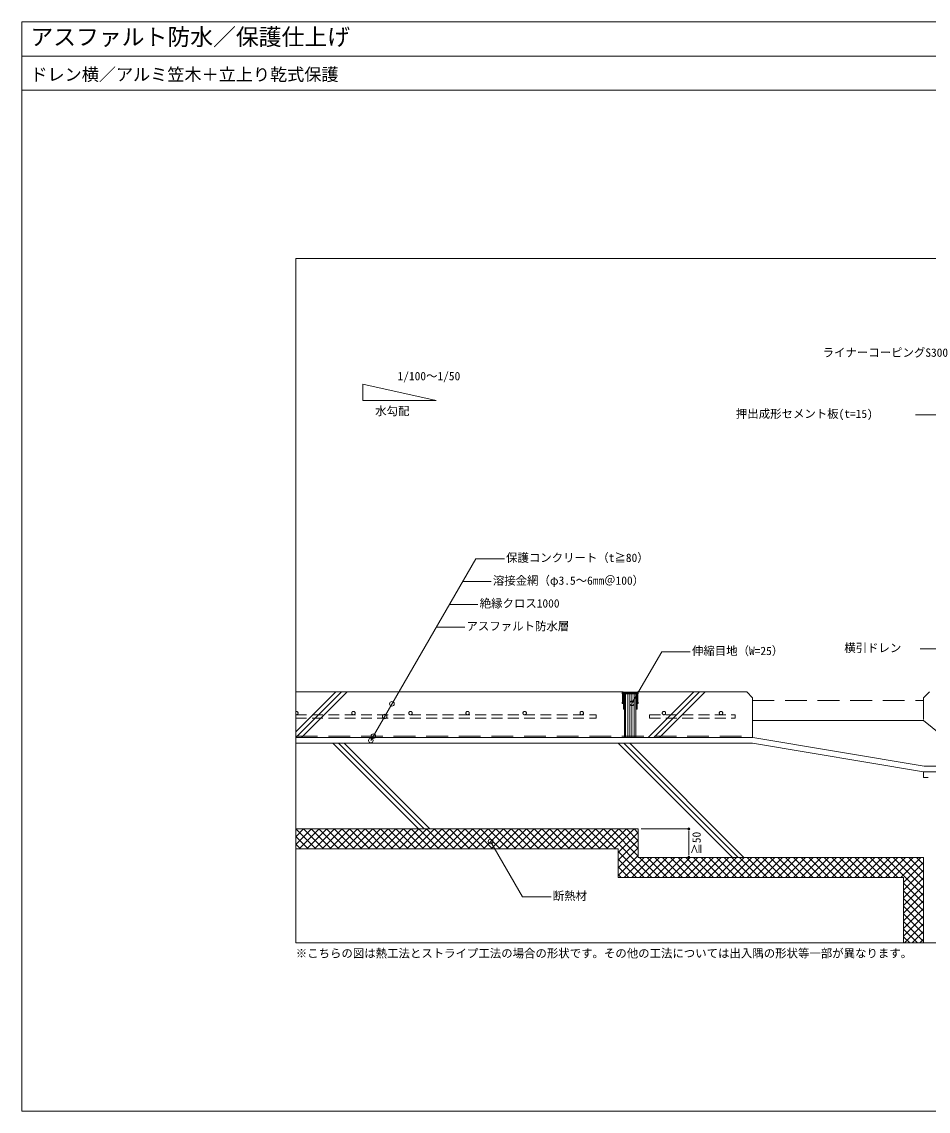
# Model space of a CAD drawing. Units: millimetres, scale not verified. Extents: x -1380 to 1380, y -955 to 955.
# Drawn here: x -1380 to 208, y -955 to 955 of the extents above; entities that cross this region are included whole.
import ezdxf
from ezdxf.enums import TextEntityAlignment as Align

# ---------------------------------------------------------------- set-up
doc = ezdxf.new("R2010")
doc.units = ezdxf.units.MM
doc.header["$LTSCALE"] = 3
doc.linetypes.add('USER1', pattern=[19.05, 12.7, -6.35])
doc.linetypes.add('USER3', pattern=[9.525, 6.35, -3.175])
for name, color, linetype, lineweight in [('0-0_0', 7, 'Continuous', 9), ('0-1_HATCH', 9, 'Continuous', 18), ('0-3_KUTAI', 3, 'Continuous', 18), ('0-4_BOUSUI', 1, 'Continuous', 18), ('0-5_MOJI', 7, 'Continuous', 18), ('0-7_sunpo', 7, 'Continuous', 18), ('0-9_dannnetu', 6, 'Continuous', 18), ('0-B_KANAMONO', 4, 'Continuous', 18), ('0-C_TENSEN', 4, 'USER3', 18), ('0-E_WAKU', 7, 'Continuous', 18), ('0-F_bousui2', 7, 'USER1', 9)]:
    doc.layers.add(name, color=color, linetype=linetype, lineweight=lineweight)
doc.styles.add('ＭＳ ゴシック', font='')
doc.styles.get('ＭＳ ゴシック').set_extended_font_data('MS Gothic')

# ---------------------------------------------------------------- blocks, each defined once
blk = doc.blocks.new('_DOT')
at = {"layer": '0-0_0'}
for p, q in [((-0.5, 0), (-1, 0)), ((0.25, 0), (-0.25, 0))]:
    blk.add_line(p, q, dxfattribs=at)
blk.add_circle((0, 0), 0.25, dxfattribs=at)

msp = doc.modelspace()

# ---------------------------------------------------------------- linework, layer by layer
at = {"layer": '0-0_0', "lineweight": 18}
msp.add_line((-1380.043, 894.971), (1379.957, 894.971), dxfattribs=at)
msp.add_lwpolyline([(899.957, -660.029), (-900.043, -660.029), (-900.043, 539.971), (899.957, 539.971)], close=True, dxfattribs=at)
at = {"layer": '0-1_HATCH'}
for p, q in [((-820.052, -220.029), (-900.052, -300.029)), ((-830.052, -220.029), (-900.043, -290.02)), ((-810.052, -220.029), (-890.052, -300.029)), ((-202.844, -220.029), (-282.844, -300.029)), ((-192.844, -220.029), (-272.844, -300.029)), ((-182.844, -220.029), (-262.844, -300.029)), ((-685.043, -460.029), (-835.043, -310.029)), ((-675.043, -460.029), (-825.043, -310.029)), ((-665.043, -460.029), (-815.043, -310.029)), ((-135.043, -510.029), (-335.043, -310.029)), ((-125.043, -510.029), (-325.043, -310.029)), ((-115.043, -510.029), (-315.043, -310.029)), ((-900.043, -460.356), (-899.715, -460.029)), ((-900.043, -473.827), (-886.245, -460.029)), ((-900.043, -487.297), (-872.774, -460.029)), ((-878.45, -495.029), (-900.043, -473.436)), ((-864.98, -495.029), (-899.98, -460.029)), ((-894.304, -495.029), (-859.304, -460.029)), ((-851.509, -495.029), (-886.509, -460.029)), ((-880.834, -495.029), (-845.834, -460.029)), ((-838.039, -495.029), (-873.039, -460.029)), ((-867.363, -495.029), (-832.363, -460.029)), ((-824.569, -495.029), (-859.569, -460.029)), ((-853.893, -495.029), (-818.893, -460.029)), ((-811.098, -495.029), (-846.098, -460.029)), ((-840.422, -495.029), (-805.422, -460.029)), ((-797.628, -495.029), (-832.628, -460.029)), ((-826.952, -495.029), (-791.952, -460.029)), ((-784.158, -495.029), (-819.158, -460.029)), ((-813.482, -495.029), (-778.482, -460.029)), ((-770.687, -495.029), (-805.687, -460.029)), ((-800.011, -495.029), (-765.011, -460.029)), ((-757.217, -495.029), (-792.217, -460.029)), ((-786.541, -495.029), (-751.541, -460.029)), ((-743.746, -495.029), (-778.746, -460.029)), ((-773.071, -495.029), (-738.071, -460.029)), ((-730.276, -495.029), (-765.276, -460.029)), ((-759.6, -495.029), (-724.6, -460.029)), ((-716.806, -495.029), (-751.806, -460.029)), ((-746.13, -495.029), (-711.13, -460.029)), ((-703.335, -495.029), (-738.335, -460.029)), ((-732.659, -495.029), (-697.659, -460.029)), ((-689.865, -495.029), (-724.865, -460.029)), ((-719.189, -495.029), (-684.189, -460.029)), ((-676.394, -495.029), (-711.394, -460.029)), ((-705.719, -495.029), (-670.719, -460.029)), ((-662.924, -495.029), (-697.924, -460.029)), ((-692.248, -495.029), (-657.248, -460.029)), ((-649.454, -495.029), (-684.454, -460.029)), ((-678.778, -495.029), (-643.778, -460.029)), ((-635.983, -495.029), (-670.983, -460.029)), ((-665.307, -495.029), (-630.307, -460.029)), ((-622.513, -495.029), (-657.513, -460.029)), ((-651.837, -495.029), (-616.837, -460.029)), ((-609.043, -495.029), (-644.043, -460.029)), ((-638.367, -495.029), (-603.367, -460.029)), ((-595.572, -495.029), (-630.572, -460.029)), ((-624.896, -495.029), (-589.896, -460.029)), ((-582.102, -495.029), (-617.102, -460.029)), ((-611.426, -495.029), (-576.426, -460.029)), ((-568.631, -495.029), (-603.631, -460.029)), ((-597.956, -495.029), (-562.956, -460.029)), ((-555.161, -495.029), (-590.161, -460.029)), ((-584.485, -495.029), (-549.485, -460.029)), ((-541.691, -495.029), (-576.691, -460.029)), ((-571.015, -495.029), (-536.015, -460.029)), ((-528.22, -495.029), (-563.22, -460.029)), ((-557.544, -495.029), (-522.544, -460.029)), ((-514.75, -495.029), (-549.75, -460.029)), ((-544.074, -495.029), (-509.074, -460.029)), ((-501.279, -495.029), (-536.279, -460.029)), ((-530.604, -495.029), (-495.604, -460.029)), ((-487.809, -495.029), (-522.809, -460.029)), ((-517.133, -495.029), (-482.133, -460.029)), ((-474.339, -495.029), (-509.339, -460.029)), ((-503.663, -495.029), (-468.663, -460.029)), ((-460.868, -495.029), (-495.868, -460.029)), ((-490.192, -495.029), (-455.192, -460.029)), ((-447.398, -495.029), (-482.398, -460.029)), ((-476.722, -495.029), (-441.722, -460.029)), ((-433.928, -495.029), (-468.928, -460.029)), ((-463.252, -495.029), (-428.252, -460.029)), ((-420.457, -495.029), (-455.457, -460.029)), ((-449.781, -495.029), (-414.781, -460.029)), ((-406.987, -495.029), (-441.987, -460.029)), ((-436.311, -495.029), (-401.311, -460.029)), ((-393.516, -495.029), (-428.516, -460.029)), ((-422.841, -495.029), (-387.841, -460.029)), ((-380.046, -495.029), (-415.046, -460.029)), ((-409.37, -495.029), (-374.37, -460.029)), ((-366.576, -495.029), (-401.576, -460.029)), ((-395.9, -495.029), (-360.9, -460.029)), ((-353.105, -495.029), (-388.105, -460.029)), ((-382.429, -495.029), (-347.429, -460.029)), ((-339.635, -495.029), (-374.635, -460.029)), ((-368.959, -495.029), (-333.959, -460.029)), ((-276.164, -545.029), (-361.164, -460.029)), ((-355.489, -495.029), (-320.489, -460.029)), ((-300.043, -507.68), (-347.694, -460.029)), ((-342.018, -495.029), (-307.018, -460.029)), ((-335.043, -501.523), (-300.043, -466.523)), ((-300.043, -494.209), (-334.224, -460.029)), ((-300.043, -480.739), (-320.753, -460.029)), ((-300.043, -467.269), (-307.283, -460.029)), ((-891.921, -495.029), (-900.043, -486.906)), ((-335.043, -514.994), (-300.043, -479.994)), ((-335.043, -528.464), (-300.043, -493.464)), ((-289.635, -545.029), (-335.043, -499.621)), ((-335.043, -541.935), (-300.043, -506.935)), ((-303.105, -545.029), (-335.043, -513.091)), ((-324.666, -545.029), (-289.666, -510.029)), ((-311.196, -545.029), (-276.196, -510.029)), ((-297.726, -545.029), (-262.726, -510.029)), ((-262.694, -545.029), (-297.694, -510.029)), ((-284.255, -545.029), (-249.255, -510.029)), ((-249.224, -545.029), (-284.224, -510.029)), ((-270.785, -545.029), (-235.785, -510.029)), ((-235.753, -545.029), (-270.753, -510.029)), ((-257.314, -545.029), (-222.314, -510.029)), ((-222.283, -545.029), (-257.283, -510.029)), ((-243.844, -545.029), (-208.844, -510.029)), ((-208.813, -545.029), (-243.813, -510.029)), ((-230.374, -545.029), (-195.374, -510.029)), ((-195.342, -545.029), (-230.342, -510.029)), ((-216.903, -545.029), (-181.903, -510.029)), ((-181.872, -545.029), (-216.872, -510.029)), ((-203.433, -545.029), (-168.433, -510.029)), ((-168.401, -545.029), (-203.401, -510.029)), ((-189.962, -545.029), (-154.962, -510.029)), ((-154.931, -545.029), (-189.931, -510.029)), ((-176.492, -545.029), (-141.492, -510.029)), ((-141.461, -545.029), (-176.461, -510.029)), ((-163.022, -545.029), (-128.022, -510.029)), ((-127.99, -545.029), (-162.99, -510.029)), ((-149.551, -545.029), (-114.551, -510.029)), ((-114.52, -545.029), (-149.52, -510.029)), ((-136.081, -545.029), (-101.081, -510.029)), ((-101.049, -545.029), (-136.049, -510.029)), ((-122.611, -545.029), (-87.611, -510.029)), ((-87.579, -545.029), (-122.579, -510.029)), ((-109.14, -545.029), (-74.14, -510.029)), ((-74.109, -545.029), (-109.109, -510.029)), ((-95.67, -545.029), (-60.67, -510.029)), ((-60.638, -545.029), (-95.638, -510.029)), ((-82.199, -545.029), (-47.199, -510.029)), ((-47.168, -545.029), (-82.168, -510.029)), ((-68.729, -545.029), (-33.729, -510.029)), ((-33.698, -545.029), (-68.698, -510.029)), ((-55.259, -545.029), (-20.259, -510.029)), ((-20.227, -545.029), (-55.227, -510.029)), ((-41.788, -545.029), (-6.788, -510.029)), ((-6.757, -545.029), (-41.757, -510.029)), ((-28.318, -545.029), (6.682, -510.029)), ((6.714, -545.029), (-28.286, -510.029)), ((-14.847, -545.029), (20.153, -510.029)), ((20.184, -545.029), (-14.816, -510.029)), ((-1.377, -545.029), (33.623, -510.029)), ((33.654, -545.029), (-1.346, -510.029)), ((12.093, -545.029), (47.093, -510.029)), ((47.125, -545.029), (12.125, -510.029)), ((25.564, -545.029), (60.564, -510.029)), ((60.595, -545.029), (25.595, -510.029)), ((39.034, -545.029), (74.034, -510.029)), ((74.066, -545.029), (39.066, -510.029)), ((52.504, -545.029), (87.504, -510.029)), ((87.536, -545.029), (52.536, -510.029)), ((65.975, -545.029), (100.975, -510.029)), ((101.006, -545.029), (66.006, -510.029)), ((79.445, -545.029), (114.445, -510.029)), ((114.477, -545.029), (79.477, -510.029)), ((92.916, -545.029), (127.916, -510.029)), ((127.947, -545.029), (92.947, -510.029)), ((106.386, -545.029), (141.386, -510.029)), ((141.417, -545.029), (106.417, -510.029)), ((119.856, -545.029), (154.856, -510.029)), ((154.888, -545.029), (119.888, -510.029)), ((133.327, -545.029), (168.327, -510.029)), ((199.957, -576.628), (133.358, -510.029)), ((146.797, -545.029), (181.797, -510.029)), ((199.957, -563.157), (146.829, -510.029)), ((160.268, -545.029), (195.268, -510.029)), ((199.957, -549.687), (160.299, -510.029)), ((199.957, -536.216), (173.769, -510.029)), ((199.957, -522.746), (187.24, -510.029)), ((-316.576, -545.029), (-335.043, -526.561)), ((164.957, -553.809), (199.957, -518.809)), ((164.957, -567.28), (199.957, -532.28)), ((-330.046, -545.029), (-335.043, -540.032)), ((164.957, -580.75), (199.957, -545.75)), ((199.957, -590.098), (164.957, -555.098)), ((164.957, -594.22), (199.957, -559.22)), ((199.957, -603.568), (164.957, -568.568)), ((164.957, -607.691), (199.957, -572.691)), ((199.957, -617.039), (164.957, -582.039)), ((164.957, -621.161), (199.957, -586.161)), ((199.957, -630.509), (164.957, -595.509)), ((164.957, -634.632), (199.957, -599.632)), ((199.957, -643.979), (164.957, -608.979)), ((164.957, -648.102), (199.957, -613.102)), ((199.957, -657.45), (164.957, -622.45)), ((166.501, -660.029), (199.957, -626.572)), ((189.066, -660.029), (164.957, -635.92)), ((175.595, -660.029), (164.957, -649.391)), ((179.971, -660.029), (199.957, -640.043)), ((193.442, -660.029), (199.957, -653.513))]:
    msp.add_line(p, q, dxfattribs=at)
at = {"layer": '0-3_KUTAI'}
for p, q in [((-328.043, -220.029), (-900.043, -220.029)), ((-322.257, -300.029), (-322.257, -223.529)), ((-318.507, -300.029), (-318.507, -223.529)), ((-314.757, -300.029), (-314.757, -223.529)), ((-311.007, -300.029), (-311.007, -223.529)), ((-307.257, -300.029), (-307.257, -223.529)), ((-100.043, -270.029), (199.957, -270.029)), ((-900.043, -310.029), (-100.043, -310.029)), ((-100.043, -310.029), (199.957, -360.029))]:
    msp.add_line(p, q, dxfattribs=at)
at = {"layer": '0-3_KUTAI', "linetype": 'USER1'}
for p, q in [((209.957, -220.029), (199.957, -230.029)), ((-100.043, -235.029), (199.957, -235.029)), ((199.957, -230.029), (199.957, -270.029))]:
    msp.add_line(p, q, dxfattribs=at)
at = {"layer": '0-3_KUTAI'}
for points in [[(-326.543, -220.529), (-327.043, -220.029), (-328.043, -220.029), (-328.043, -223.029), (-327.543, -223.029), (-327.543, -238.029), (-328.043, -238.029), (-328.043, -240.029), (-326.543, -240.029), (-326.543, -221.529), (-301.543, -221.529), (-301.543, -240.029), (-300.043, -240.029), (-300.043, -238.029), (-300.543, -238.029), (-300.543, -223.029), (-300.043, -223.029), (-300.043, -220.029), (-301.043, -220.029), (-301.543, -220.529), (-314.043, -220.529)], [(-325.043, -222.029), (-325.043, -223.029), (-323.043, -223.029), (-323.043, -223.529), (-325.043, -223.529), (-325.043, -235.029), (-324.543, -235.029), (-325.043, -236.029), (-325.043, -249.029), (-324.543, -249.029), (-325.043, -250.029), (-326.043, -250.029), (-326.043, -223.529), (-326.543, -223.529), (-326.543, -221.529), (-301.543, -221.529), (-301.543, -223.529), (-302.043, -223.529), (-302.043, -250.029), (-303.043, -250.029), (-303.543, -249.029), (-303.043, -249.029), (-303.043, -236.029), (-303.543, -235.029), (-303.043, -235.029), (-303.043, -223.529), (-305.043, -223.529), (-305.043, -223.029), (-303.043, -223.029), (-303.043, -222.029)]]:
    msp.add_lwpolyline(points, close=True, dxfattribs=at)
for points in [[(-304.043, -300.029), (-304.043, -223.529), (-324.043, -223.529), (-324.043, -300.029)], [(-100.043, -300.029), (-100.043, -230.029), (-110.043, -220.029), (-300.043, -220.029)], [(269.957, -336.529), (269.957, -326.529), (199.957, -270.029)], [(-900.043, -460.029), (-300.043, -460.029), (-300.043, -510.029), (199.957, -510.029), (199.957, -660.029)]]:
    msp.add_lwpolyline(points, dxfattribs=at)
at = {"layer": '0-4_BOUSUI'}
msp.add_lwpolyline([(292.957, -350.029), (200.785, -350.029), (-99.215, -300.029), (-900.043, -300.029)], dxfattribs=at)
at = {"layer": '0-5_MOJI'}
for p, q in [((-653.971, 290.996), (-782.35, 319.502)), ((-782.35, 319.502), (-782.35, 290.996)), ((-782.35, 290.996), (-653.971, 290.996)), ((-607.727, -26.45), (-557.727, -26.45)), ((-630.821, -66.45), (-580.821, -66.45)), ((-653.915, -106.45), (-603.915, -106.45))]:
    msp.add_line(p, q, dxfattribs=at)
for points in [[(185.901, 265.985), (235.901, 265.985), (341.758, 82.635)], [(-534.633, 13.55), (-584.633, 13.55), (-768.569, -305.036)], [(-208.946, -149.722), (-258.946, -149.722), (-311.007, -239.894)], [(193.853, -144.6), (243.853, -144.6), (323.898, -283.242)], [(-452.752, -579.162), (-502.752, -579.162), (-558.768, -482.14)]]:
    msp.add_lwpolyline(points, dxfattribs=at)
for centre in [(-731.554, -240.811), (-311.007, -239.894), (-744.359, -263.103), (-768.569, -305.036), (-764.234, -297.529), (-558.768, -482.14)]:
    msp.add_circle(centre, 4, dxfattribs=at)
at = {"layer": '0-7_sunpo'}
for p, q in [((-295.043, -460.029), (-211.387, -460.029)), ((-211.387, -468.029), (-211.387, -502.029)), ((-295.043, -510.029), (-211.387, -510.029))]:
    msp.add_line(p, q, dxfattribs=at)
at = {"layer": '0-9_dannnetu'}
msp.add_lwpolyline([(-900.043, -495.029), (-335.043, -495.029), (-335.043, -545.029), (164.957, -545.029), (164.957, -660.029)], dxfattribs=at)
at = {"layer": '0-B_KANAMONO'}
msp.add_line((199.957, -360.029), (302.957, -360.029), dxfattribs=at)
msp.add_lwpolyline([(199.957, -360.029), (199.957, -370.029), (207.957, -370.029)], dxfattribs=at)
at = {"layer": '0-C_TENSEN'}
for p, q in [((-900.043, -266.029), (-374.043, -266.029)), ((-280.043, -260.029), (-280.043, -266.029)), ((-280.043, -266.029), (-130.043, -266.029))]:
    msp.add_line(p, q, dxfattribs=at)
for points in [[(-900.043, -260.029), (-374.043, -260.029), (-374.043, -266.029)], [(-280.043, -260.029), (-130.043, -260.029), (-130.043, -266.029)]]:
    msp.add_lwpolyline(points, dxfattribs=at)
for centre in [(-799.043, -257.029), (-699.043, -257.029), (-599.043, -257.029), (-499.043, -257.029), (-399.043, -257.029), (-255.043, -257.029), (-155.043, -257.029)]:
    msp.add_circle(centre, 3, dxfattribs=at)
msp.add_arc((-899.043, -257.029), 3, 250.52878, 109.47122, dxfattribs=at)
at = {"layer": '0-E_WAKU'}
for points in [[(1379.957, 834.971), (-1380.043, 834.971), (-1380.043, 954.971), (1379.957, 954.971)], [(-1380.043, -955.029), (1379.957, -955.029), (1379.957, 954.971), (-1380.043, 954.971)]]:
    msp.add_lwpolyline(points, close=True, dxfattribs=at)
at = {"layer": '0-F_bousui2'}
msp.add_line((-900.043, -297.529), (-110.043, -297.529), dxfattribs=at)

# ---------------------------------------------------------------- block references
at = {"layer": '0-7_sunpo', "xscale": 8, "yscale": 8}
for p, rotation in [((-211.387, -460.029), 90), ((-211.387, -510.029), 270)]:
    msp.add_blockref('_DOT', p, dxfattribs=dict(at, rotation=rotation))

# ---------------------------------------------------------------- texts
at = {"layer": '0-5_MOJI', "style": 'ＭＳ ゴシック'}
for s, p in [('ライナーコーピングS300', (22.982, 363.238)), ('1/100～1/50', (-721.632, 322.047)), ('水勾配', (-760.965, 260.729)), ('押出成形セメント板(t=15)', (-128.977, 255.985)), ('保護コンクリート（t≧80）', (-531.633, 3.55)), ('溶接金網（φ3.5～6mm＠100）', (-554.727, -36.45)), ('絶縁クロス1000', (-577.821, -76.45)), ('アスファルト防水層', (-600.915, -116.45)), ('横引ドレン', (60.903, -154.6)), ('伸縮目地（W=25）', (-205.946, -159.722)), ('断熱材', (-449.752, -589.162)), ('※こちらの図は熱工法とストライプ工法の場合の形状です。その他の工法については出入隅の形状等一部が異なります。', (-900.043, -690.029))]:
    msp.add_text(s, height=14.66, dxfattribs=at).set_placement(p, align=Align.BOTTOM_LEFT)
at = {"layer": '0-7_sunpo', "style": 'ＭＳ ゴシック'}
msp.add_text('≧50', height=14.66, rotation=90, dxfattribs=at).set_placement((-186.232, -505.029), align=Align.BOTTOM_LEFT)
at = {"layer": '0-E_WAKU', "style": 'ＭＳ ゴシック'}
for s, height, p in [('アスファルト防水／保護仕上げ', 29.33, (-1365.043, 904.971)), ('ドレン横／アルミ笠木＋立上り乾式保護', 21.99, (-1365.043, 844.971))]:
    msp.add_text(s, height=height, dxfattribs=at).set_placement(p, align=Align.BOTTOM_LEFT)

doc.saveas('drawing.dxf')
